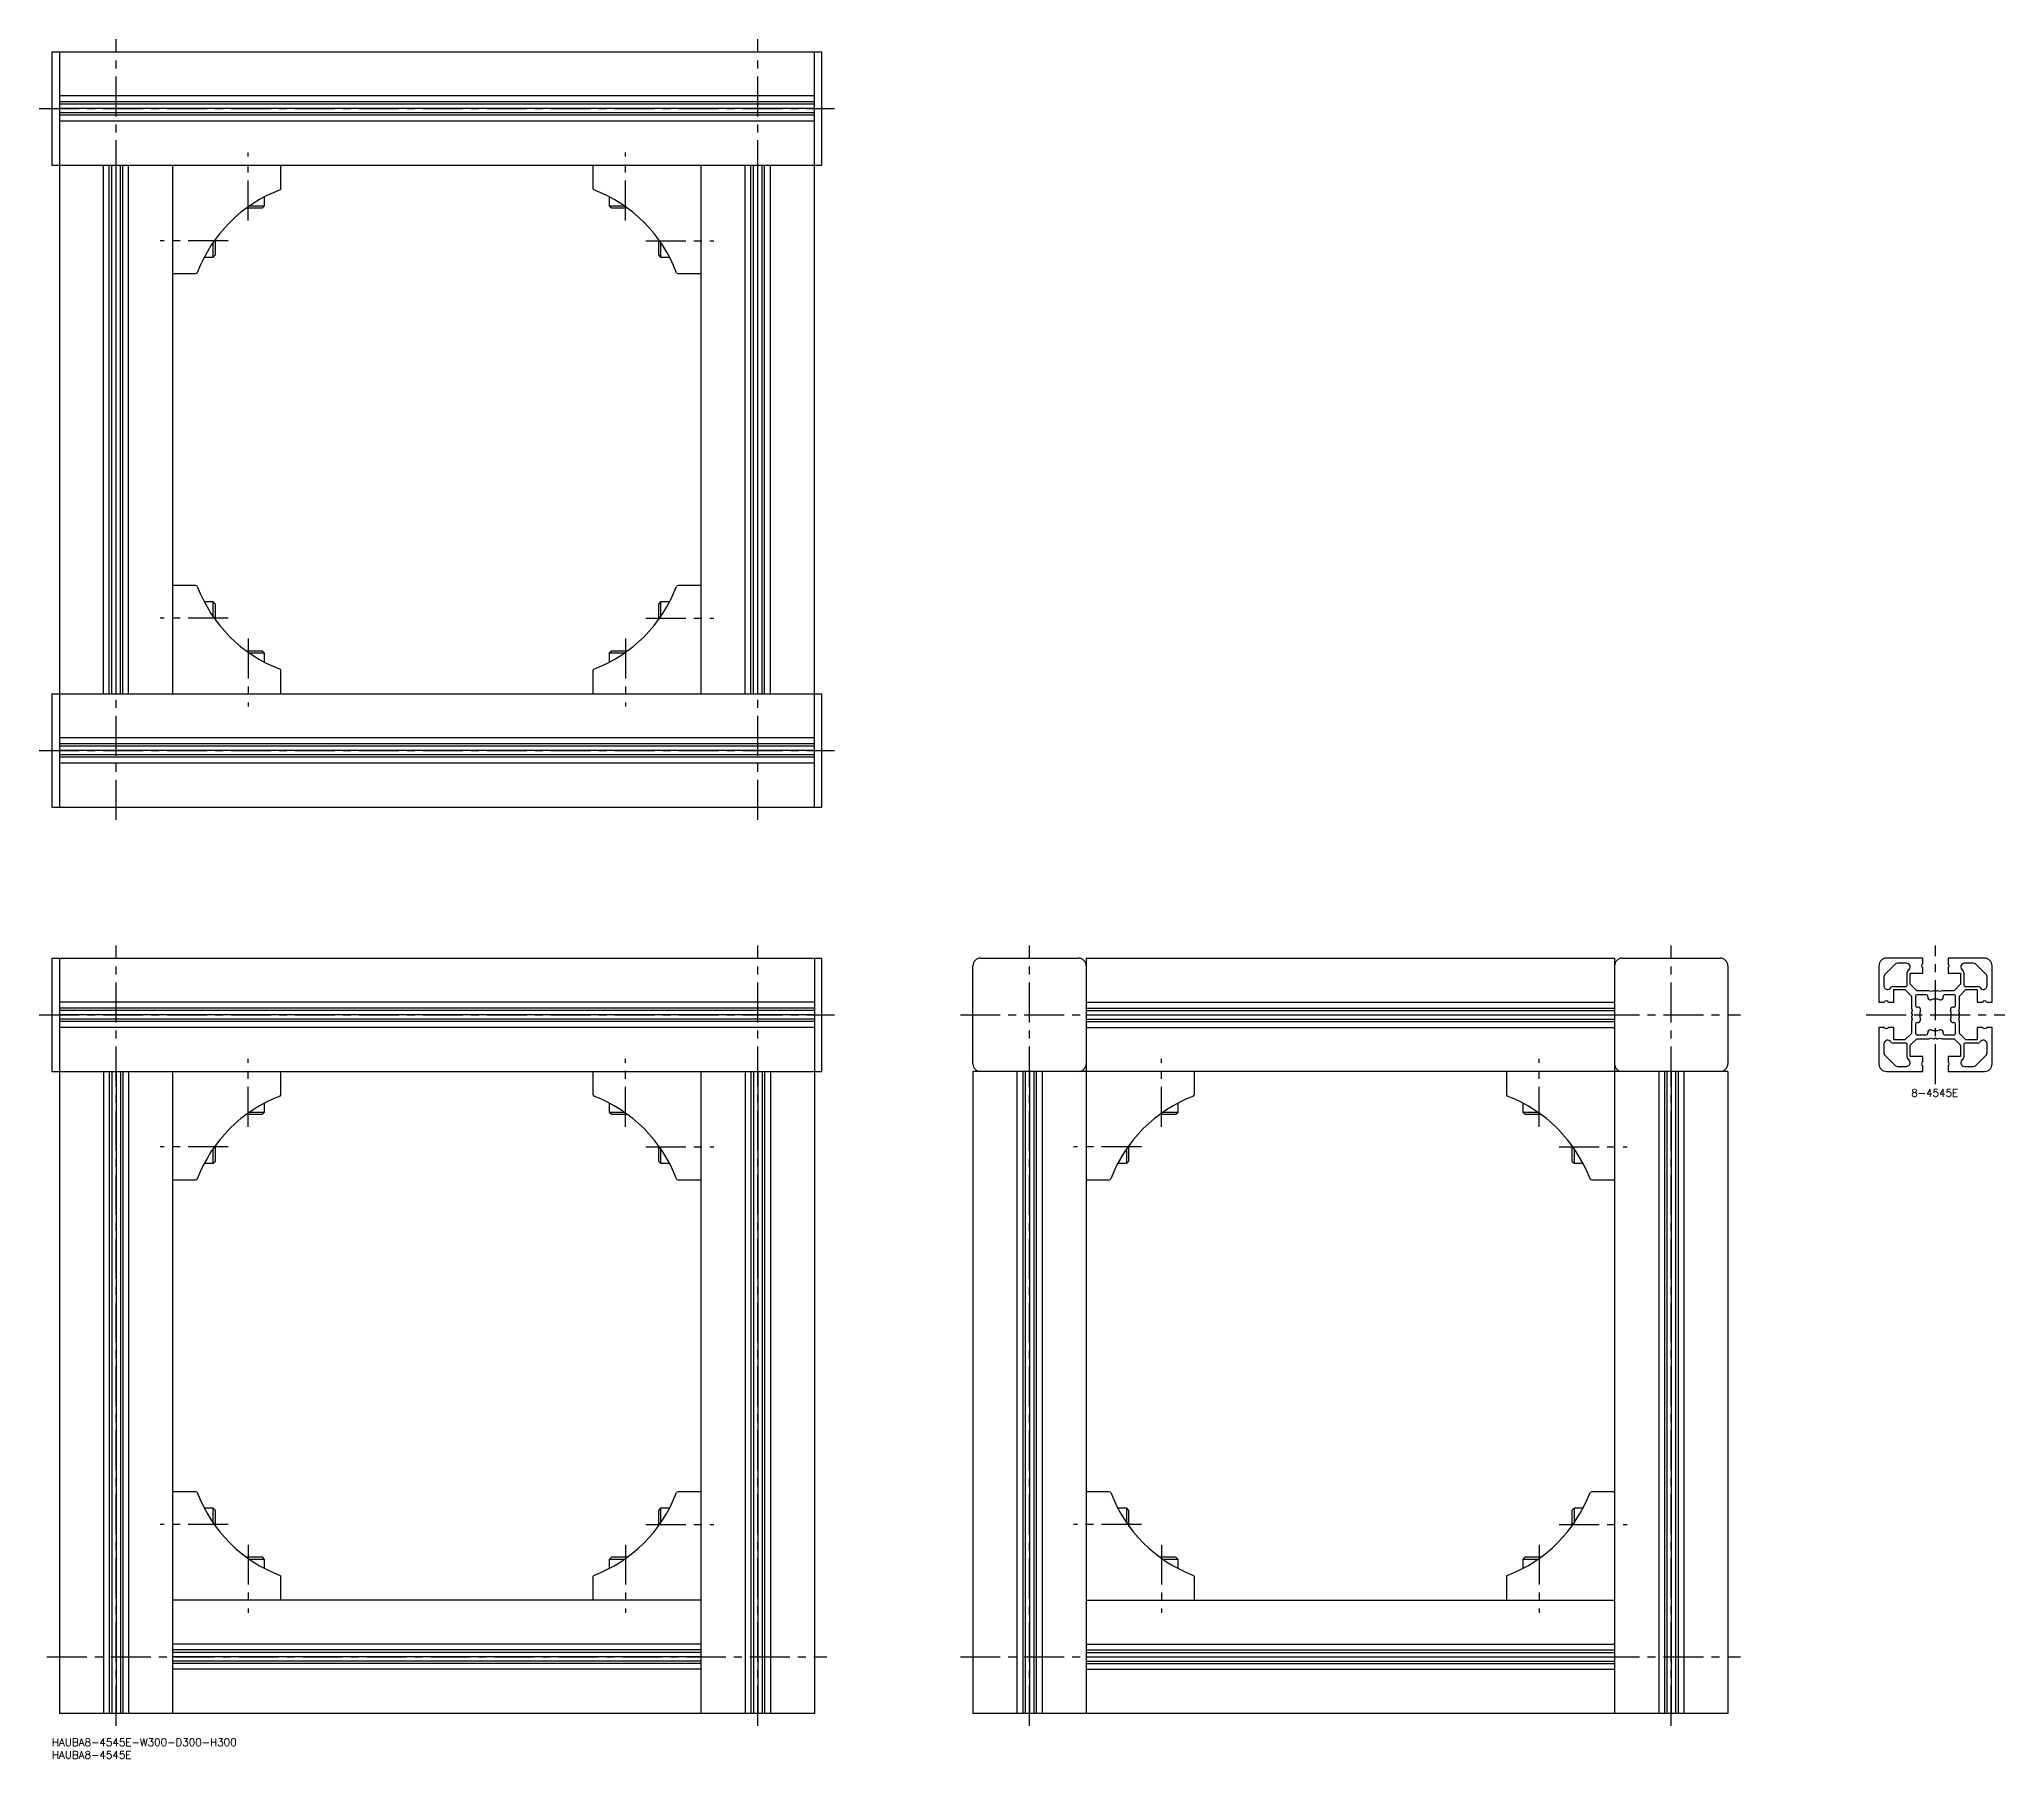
# Model space of a CAD drawing. Extents: x -5 to 776, y -8 to 675.
import ezdxf

# ---------------------------------------------------------------- set-up
doc = ezdxf.new("R2010")
doc.units = 0
doc.header["$LTSCALE"] = 0.5
doc.linetypes.add('CENTER', pattern=[50.8, 31.75, -6.35, 6.35, -6.35])
for name, color, linetype in [('MSM_CENTER', 1, 'CENTER'), ('MSM_CONTINUOUS', 7, 'CONTINUOUS'), ('MSM_PART_NUMBER', 7, 'CONTINUOUS')]:
    doc.layers.add(name, color=color, linetype=linetype)
doc.styles.get("Standard").update_dxf_attribs({"font": 'txt.shx', "height": 3, "bigfont": 'bigfont.shx'})

# ---------------------------------------------------------------- blocks, each defined once
blk = doc.blocks.new('*U8')
at = {"layer": 'MSM_PART_NUMBER'}
blk.add_text('HAUBA8-4545E-W300-D300-H300', height=3, dxfattribs=at).set_placement((0, -3))
blk = doc.blocks.new('*U9')
at = {"layer": 'MSM_PART_NUMBER'}
blk.add_text('HAUBA8-4545E', height=3, dxfattribs=at).set_placement((0, -8))
blk = doc.blocks.new('*U10')
at = {"layer": 'MSM_PART_NUMBER'}
blk.add_text('8-4545E', height=3, dxfattribs=at).set_placement((738.86, 254.97))

msp = doc.modelspace()

# ---------------------------------------------------------------- linework, layer by layer
at = {"layer": 'MSM_CENTER'}
for p, q in [((25.5, 365), (25.5, 675)), ((280.5, 365), (280.5, 675)), ((-5, 647.5), (311, 647.5)), ((78, 603), (78, 630)), ((228, 603), (228, 630)), ((70, 595), (43, 595)), ((236, 595), (263, 595)), ((70, 445), (43, 445)), ((236, 445), (263, 445)), ((78, 437), (78, 410)), ((228, 437), (228, 410)), ((-5, 392.5), (311, 392.5)), ((25.5, 5), (25.5, 315)), ((280.5, 5), (280.5, 315)), ((388.5, 5), (388.5, 315)), ((643.5, 5), (643.5, 315)), ((748.5, 260), (748.5, 315)), ((-5, 287.5), (311, 287.5)), ((361, 287.5), (671, 287.5)), ((721, 287.5), (776, 287.5)), ((78, 243), (78, 270)), ((228, 243), (228, 270)), ((441, 243), (441, 270)), ((591, 243), (591, 270)), ((70, 235), (43, 235)), ((236, 235), (263, 235)), ((433, 235), (406, 235)), ((599, 235), (626, 235)), ((70, 85), (43, 85)), ((236, 85), (263, 85)), ((433, 85), (406, 85)), ((599, 85), (626, 85)), ((78, 77), (78, 50)), ((228, 77), (228, 50)), ((441, 77), (441, 50)), ((591, 77), (591, 50)), ((-2, 32.5), (308, 32.5)), ((361, 32.5), (671, 32.5))]:
    msp.add_line(p, q, dxfattribs=at)
at = {"layer": 'MSM_CONTINUOUS'}
for p, q in [((0, 670), (306, 670)), ((0, 670), (0, 625)), ((3, 670), (3, 370)), ((303, 370), (303, 670)), ((306, 625), (306, 670)), ((303, 652.5), (3, 652.5)), ((303, 650.19), (3, 650.19)), ((303, 649.2), (3, 649.2)), ((303, 647.5), (3, 647.5)), ((303, 645.8), (3, 645.8)), ((303, 644.81), (3, 644.81)), ((303, 642.5), (3, 642.5)), ((0, 625), (306, 625)), ((20.5, 415), (20.5, 625)), ((22.81, 415), (22.81, 625)), ((23.8, 415), (23.8, 625)), ((25.5, 415), (25.5, 625)), ((27.2, 415), (27.2, 625)), ((28.19, 415), (28.19, 625)), ((30.5, 415), (30.5, 625)), ((48, 415), (48, 625)), ((91, 615.91), (91, 625)), ((215, 625), (215, 615.91)), ((258, 415), (258, 625)), ((275.5, 415), (275.5, 625)), ((277.81, 415), (277.81, 625)), ((278.8, 415), (278.8, 625)), ((280.5, 415), (280.5, 625)), ((282.2, 415), (282.2, 625)), ((283.19, 415), (283.19, 625)), ((285.5, 415), (285.5, 625)), ((84.5, 608.87), (84.5, 612.42)), ((221.5, 612.42), (221.5, 608.87)), ((77.39, 608), (83.63, 608)), ((78.61, 608.87), (84.5, 608.87)), ((83.63, 608), (84.5, 608.87)), ((221.5, 608.87), (222.37, 608)), ((221.5, 608.87), (227.39, 608.87)), ((222.37, 608), (228.61, 608)), ((64.13, 588.5), (64.13, 594.39)), ((65, 589.37), (65, 595.61)), ((241, 595.61), (241, 589.37)), ((241.87, 594.39), (241.87, 588.5)), ((60.58, 588.5), (64.13, 588.5)), ((64.13, 588.5), (65, 589.37)), ((241, 589.37), (241.87, 588.5)), ((241.87, 588.5), (245.42, 588.5)), ((48, 582), (57.09, 582)), ((248.91, 582), (258, 582)), ((57.09, 458), (48, 458)), ((258, 458), (248.91, 458)), ((64.13, 451.5), (60.58, 451.5)), ((65, 450.63), (64.13, 451.5)), ((64.13, 445.61), (64.13, 451.5)), ((65, 444.39), (65, 450.63)), ((241.87, 451.5), (241, 450.63)), ((241, 450.63), (241, 444.39)), ((245.42, 451.5), (241.87, 451.5)), ((241.87, 451.5), (241.87, 445.61)), ((83.63, 432), (77.39, 432)), ((84.5, 431.13), (78.61, 431.13)), ((84.5, 431.13), (83.63, 432)), ((84.5, 427.58), (84.5, 431.13)), ((222.37, 432), (221.5, 431.13)), ((221.5, 431.13), (221.5, 427.58)), ((227.39, 431.13), (221.5, 431.13)), ((228.61, 432), (222.37, 432)), ((91, 415), (91, 424.09)), ((215, 424.09), (215, 415)), ((0, 415), (306, 415)), ((0, 415), (0, 370)), ((306, 370), (306, 415)), ((303, 397.5), (3, 397.5)), ((303, 395.19), (3, 395.19)), ((303, 394.2), (3, 394.2)), ((303, 392.5), (3, 392.5)), ((303, 390.8), (3, 390.8)), ((303, 389.81), (3, 389.81)), ((303, 387.5), (3, 387.5)), ((0, 370), (306, 370)), ((0, 310), (306, 310)), ((0, 310), (0, 265)), ((3, 310), (3, 10)), ((303, 310), (303, 10)), ((306, 265), (306, 310)), ((366, 268), (366, 307)), ((369, 310), (408, 310)), ((411, 310), (411, 10)), ((411, 310), (621, 310)), ((621, 310), (621, 10)), ((624, 310), (663, 310)), ((666, 307), (666, 268)), ((726, 307), (726, 292.5)), ((732.64, 307.71), (728.29, 303.36)), ((743.5, 310), (729, 310)), ((736.95, 308), (733.35, 308)), ((743.5, 307.87), (743.5, 310)), ((743.5, 304), (743.5, 306.13)), ((768, 310), (753.5, 310)), ((753.5, 310), (753.5, 307.87)), ((753.5, 306.13), (753.5, 304)), ((763.65, 308), (760.05, 308)), ((768.71, 303.36), (764.36, 307.71)), ((771, 292.5), (771, 307)), ((728, 302.65), (728, 299.05)), ((731.67, 298.8), (736.7, 298.8)), ((732, 292.5), (732, 297.5)), ((732, 297.5), (736.38, 297.5)), ((736.38, 297.5), (739, 294.88)), ((737.2, 299.3), (737.2, 304.33)), ((738.5, 299.62), (738.5, 304)), ((738.5, 304), (743.5, 304)), ((741.12, 297), (738.5, 299.62)), ((745.81, 297), (741.12, 297)), ((746.8, 296.79), (745.81, 297)), ((747.74, 296.99), (746.8, 296.79)), ((748.5, 296.7), (748.1, 296.93)), ((748.9, 296.93), (748.5, 296.7)), ((750.2, 296.79), (749.26, 296.99)), ((751.19, 297), (750.2, 296.79)), ((755.88, 297), (751.19, 297)), ((753.5, 304), (758.5, 304)), ((758.5, 299.62), (755.88, 297)), ((758, 294.88), (760.62, 297.5)), ((758.5, 304), (758.5, 299.62)), ((759.8, 304.33), (759.8, 299.3)), ((760.3, 298.8), (765.33, 298.8)), ((760.62, 297.5), (765, 297.5)), ((765, 297.5), (765, 292.5)), ((769, 299.05), (769, 302.65)), ((303, 292.5), (3, 292.5)), ((303, 290.19), (3, 290.19)), ((303, 289.2), (3, 289.2)), ((411, 292.5), (621, 292.5)), ((411, 290.19), (621, 290.19)), ((411, 289.2), (621, 289.2)), ((726, 292.5), (728.13, 292.5)), ((729.87, 292.5), (732, 292.5)), ((739, 294.88), (739, 290.19)), ((739, 290.19), (739.21, 289.2)), ((739.21, 289.2), (739.01, 288.26)), ((740.6, 294.9), (740.6, 291.1)), ((744.9, 295.4), (741.1, 295.4)), ((755.9, 295.4), (752.1, 295.4)), ((756.4, 291.1), (756.4, 294.9)), ((757.79, 289.2), (758, 290.19)), ((757.99, 288.26), (757.79, 289.2)), ((758, 290.19), (758, 294.88)), ((765, 292.5), (767.13, 292.5)), ((768.87, 292.5), (771, 292.5)), ((303, 287.5), (3, 287.5)), ((303, 285.8), (3, 285.8)), ((303, 284.81), (3, 284.81)), ((303, 282.5), (3, 282.5)), ((411, 287.5), (621, 287.5)), ((411, 285.8), (621, 285.8)), ((411, 284.81), (621, 284.81)), ((411, 282.5), (621, 282.5)), ((728.13, 282.5), (726, 282.5)), ((726, 282.5), (726, 268)), ((732, 282.5), (729.87, 282.5)), ((732, 277.5), (732, 282.5)), ((739.21, 285.8), (739, 284.81)), ((739, 284.81), (739, 280.12)), ((739.01, 286.74), (739.21, 285.8)), ((739.07, 287.9), (739.3, 287.5)), ((739.3, 287.5), (739.07, 287.1)), ((740.6, 283.9), (740.6, 280.1)), ((756.4, 280.1), (756.4, 283.9)), ((757.7, 287.5), (757.93, 287.9)), ((757.93, 287.1), (757.7, 287.5)), ((757.79, 285.8), (757.99, 286.74)), ((758, 284.81), (757.79, 285.8)), ((758, 280.12), (758, 284.81)), ((767.13, 282.5), (765, 282.5)), ((765, 282.5), (765, 277.5)), ((771, 282.5), (768.87, 282.5)), ((771, 268), (771, 282.5)), ((728, 275.95), (728, 272.35)), ((736.7, 276.2), (731.67, 276.2)), ((736.38, 277.5), (732, 277.5)), ((739, 280.12), (736.38, 277.5)), ((737.2, 270.67), (737.2, 275.7)), ((738.5, 275.38), (741.12, 278)), ((738.5, 271), (738.5, 275.38)), ((741.1, 279.6), (744.9, 279.6)), ((741.12, 278), (745.81, 278)), ((745.81, 278), (746.8, 278.21)), ((746.8, 278.21), (747.74, 278.01)), ((748.1, 278.07), (748.5, 278.3)), ((748.5, 278.3), (748.9, 278.07)), ((749.26, 278.01), (750.2, 278.21)), ((750.2, 278.21), (751.19, 278)), ((751.19, 278), (755.88, 278)), ((752.1, 279.6), (755.9, 279.6)), ((755.88, 278), (758.5, 275.38)), ((760.62, 277.5), (758, 280.12)), ((758.5, 275.38), (758.5, 271)), ((759.8, 275.7), (759.8, 270.67)), ((765.33, 276.2), (760.3, 276.2)), ((765, 277.5), (760.62, 277.5)), ((769, 272.35), (769, 275.95)), ((728.29, 271.64), (732.64, 267.29)), ((733.35, 267), (736.95, 267)), ((743.5, 271), (738.5, 271)), ((743.5, 268.87), (743.5, 271)), ((743.5, 265), (743.5, 267.13)), ((758.5, 271), (753.5, 271)), ((753.5, 271), (753.5, 268.87)), ((753.5, 267.13), (753.5, 265)), ((760.05, 267), (763.65, 267)), ((764.36, 267.29), (768.71, 271.64)), ((0, 265), (306, 265)), ((20.5, 265), (20.5, 10)), ((22.81, 265), (22.81, 10)), ((23.8, 265), (23.8, 10)), ((25.5, 265), (25.5, 10)), ((27.2, 265), (27.2, 10)), ((28.19, 265), (28.19, 10)), ((30.5, 265), (30.5, 10)), ((48, 10), (48, 265)), ((91, 255.91), (91, 265)), ((215, 265), (215, 255.91)), ((258, 10), (258, 265)), ((275.5, 265), (275.5, 10)), ((277.81, 265), (277.81, 10)), ((278.8, 265), (278.8, 10)), ((280.5, 265), (280.5, 10)), ((282.2, 265), (282.2, 10)), ((283.19, 265), (283.19, 10)), ((285.5, 265), (285.5, 10)), ((666, 265), (366, 265)), ((366, 265), (366, 10)), ((383.5, 265), (383.5, 10)), ((385.81, 265), (385.81, 10)), ((386.8, 265), (386.8, 10)), ((388.5, 265), (388.5, 10)), ((390.2, 265), (390.2, 10)), ((391.19, 265), (391.19, 10)), ((393.5, 265), (393.5, 10)), ((454, 255.91), (454, 265)), ((578, 265), (578, 255.91)), ((638.5, 265), (638.5, 10)), ((640.81, 265), (640.81, 10)), ((641.8, 265), (641.8, 10)), ((643.5, 265), (643.5, 10)), ((645.2, 265), (645.2, 10)), ((646.19, 265), (646.19, 10)), ((648.5, 265), (648.5, 10)), ((666, 265), (666, 10)), ((729, 265), (743.5, 265)), ((753.5, 265), (768, 265)), ((84.5, 248.87), (84.5, 252.42)), ((221.5, 252.42), (221.5, 248.87)), ((447.5, 248.87), (447.5, 252.42)), ((584.5, 252.42), (584.5, 248.87)), ((77.39, 248), (83.63, 248)), ((78.61, 248.87), (84.5, 248.87)), ((83.63, 248), (84.5, 248.87)), ((221.5, 248.87), (222.37, 248)), ((221.5, 248.87), (227.39, 248.87)), ((222.37, 248), (228.61, 248)), ((440.39, 248), (446.63, 248)), ((441.61, 248.87), (447.5, 248.87)), ((446.63, 248), (447.5, 248.87)), ((584.5, 248.87), (585.37, 248)), ((584.5, 248.87), (590.39, 248.87)), ((585.37, 248), (591.61, 248)), ((64.13, 228.5), (64.13, 234.39)), ((65, 229.37), (65, 235.61)), ((241, 235.61), (241, 229.37)), ((241.87, 234.39), (241.87, 228.5)), ((427.13, 228.5), (427.13, 234.39)), ((428, 229.37), (428, 235.61)), ((604, 235.61), (604, 229.37)), ((604.87, 234.39), (604.87, 228.5)), ((60.58, 228.5), (64.13, 228.5)), ((64.13, 228.5), (65, 229.37)), ((241, 229.37), (241.87, 228.5)), ((241.87, 228.5), (245.42, 228.5)), ((423.58, 228.5), (427.13, 228.5)), ((427.13, 228.5), (428, 229.37)), ((604, 229.37), (604.87, 228.5)), ((604.87, 228.5), (608.42, 228.5)), ((48, 222), (57.09, 222)), ((248.91, 222), (258, 222)), ((411, 222), (420.09, 222)), ((611.91, 222), (621, 222)), ((57.09, 98), (48, 98)), ((258, 98), (248.91, 98)), ((420.09, 98), (411, 98)), ((621, 98), (611.91, 98)), ((64.13, 91.5), (60.58, 91.5)), ((65, 90.63), (64.13, 91.5)), ((64.13, 85.61), (64.13, 91.5)), ((65, 84.39), (65, 90.63)), ((241.87, 91.5), (241, 90.63)), ((241, 90.63), (241, 84.39)), ((245.42, 91.5), (241.87, 91.5)), ((241.87, 91.5), (241.87, 85.61)), ((427.13, 91.5), (423.58, 91.5)), ((428, 90.63), (427.13, 91.5)), ((427.13, 85.61), (427.13, 91.5)), ((428, 84.39), (428, 90.63)), ((604.87, 91.5), (604, 90.63)), ((604, 90.63), (604, 84.39)), ((608.42, 91.5), (604.87, 91.5)), ((604.87, 91.5), (604.87, 85.61)), ((83.63, 72), (77.39, 72)), ((84.5, 71.13), (78.61, 71.13)), ((84.5, 71.13), (83.63, 72)), ((84.5, 67.58), (84.5, 71.13)), ((222.37, 72), (221.5, 71.13)), ((221.5, 71.13), (221.5, 67.58)), ((227.39, 71.13), (221.5, 71.13)), ((228.61, 72), (222.37, 72)), ((446.63, 72), (440.39, 72)), ((447.5, 71.13), (441.61, 71.13)), ((447.5, 71.13), (446.63, 72)), ((447.5, 67.58), (447.5, 71.13)), ((585.37, 72), (584.5, 71.13)), ((584.5, 71.13), (584.5, 67.58)), ((590.39, 71.13), (584.5, 71.13)), ((591.61, 72), (585.37, 72)), ((91, 55), (91, 64.09)), ((215, 64.09), (215, 55)), ((454, 55), (454, 64.09)), ((578, 64.09), (578, 55)), ((258, 55), (48, 55)), ((411, 55), (621, 55)), ((258, 37.5), (48, 37.5)), ((258, 35.19), (48, 35.19)), ((258, 34.2), (48, 34.2)), ((258, 32.5), (48, 32.5)), ((411, 37.5), (621, 37.5)), ((411, 35.19), (621, 35.19)), ((411, 34.2), (621, 34.2)), ((411, 32.5), (621, 32.5)), ((258, 30.8), (48, 30.8)), ((258, 29.81), (48, 29.81)), ((258, 27.5), (48, 27.5)), ((411, 30.8), (621, 30.8)), ((411, 29.81), (621, 29.81)), ((411, 27.5), (621, 27.5)), ((303, 10), (3, 10)), ((666, 10), (366, 10))]:
    msp.add_line(p, q, dxfattribs=at)
for centre, radius, start, end in [((110.78, 562.22), 56.67, 110.7505, 159.2495), ((90, 615.91), 1, 315, 0), ((216, 615.91), 1, 180, 225), ((195.22, 562.22), 56.67, 20.7505, 69.2495), ((57.09, 583), 1, 270, 315), ((248.91, 583), 1, 225, 270), ((57.09, 457), 1, 45, 90), ((110.78, 477.78), 56.67, 200.7505, 249.2495), ((195.22, 477.78), 56.67, 290.7505, 339.2495), ((248.91, 457), 1, 90, 135), ((90, 424.09), 1, 0, 45), ((216, 424.09), 1, 135, 180), ((369, 307), 3, 90, 180), ((408, 307), 3, 0, 90), ((624, 307), 3, 90, 180), ((663, 307), 3, 0, 90), ((729, 307), 3, 90, 180), ((733.35, 307), 1, 90, 135), ((736.95, 306.5), 1.5, 300, 90), ((738.2, 304.33), 1, 120.00001, 180), ((744, 307), 1, 120, 240), ((753, 307), 1, 300, 60), ((760.05, 306.5), 1.5, 90, 240), ((758.8, 304.33), 1, 0, 60), ((763.65, 307), 1, 45, 90), ((768, 307), 3, 0, 90), ((729, 302.65), 1, 135, 180), ((729.5, 299.05), 1.5, 180, 330), ((731.67, 297.8), 1, 90, 150), ((736.7, 299.3), 0.5, 270, 0), ((747.85, 296.5), 0.5, 60, 102), ((749.15, 296.5), 0.5, 78, 120), ((760.3, 299.3), 0.5, 180, 270), ((765.33, 297.8), 1, 30, 90), ((767.5, 299.05), 1.5, 210, 0), ((768, 302.65), 1, 0, 45), ((729, 292), 1, 30, 150), ((741.1, 294.9), 0.5, 90, 180), ((741.2, 291.1), 0.6, 180, 282.34374), ((741.54, 289.54), 1, 343.68226, 102.34374), ((748.5, 287.5), 6.25, 163.68226, 196.31774), ((744.9, 294.8), 0.6, 347.65626, 90), ((746.46, 294.46), 1, 167.65626, 286.31774), ((748.5, 287.5), 6.25, 73.68226, 106.31774), ((750.54, 294.46), 1, 253.68226, 12.34374), ((752.1, 294.8), 0.6, 90, 192.34374), ((755.46, 289.54), 1, 77.65626, 196.31774), ((748.5, 287.5), 6.25, 343.68226, 16.31774), ((755.8, 291.1), 0.6, 257.65626, 0), ((755.9, 294.9), 0.5, 0, 90), ((768, 292), 1, 30, 150), ((729, 283), 1, 210, 330), ((739.5, 288.15), 0.5, 168, 210), ((739.5, 286.85), 0.5, 150, 192), ((741.2, 283.9), 0.6, 77.65626, 180), ((741.54, 285.46), 1, 257.65626, 16.31774), ((746.46, 280.54), 1, 73.68226, 192.34374), ((748.5, 287.5), 6.25, 253.68226, 286.31774), ((750.54, 280.54), 1, 347.65626, 106.31774), ((755.46, 285.46), 1, 163.68226, 282.34374), ((755.8, 283.9), 0.6, 0, 102.34374), ((757.5, 288.15), 0.5, 330, 12), ((757.5, 286.85), 0.5, 348, 30), ((768, 283), 1, 210, 330), ((729.5, 275.95), 1.5, 30, 180), ((731.67, 277.2), 1, 210.00001, 270), ((736.7, 275.7), 0.5, 0, 90), ((741.1, 280.1), 0.5, 180, 270), ((744.9, 280.2), 0.6, 270, 12.34374), ((747.85, 278.5), 0.5, 258, 300), ((749.15, 278.5), 0.5, 240, 282), ((752.1, 280.2), 0.6, 167.65626, 270), ((755.9, 280.1), 0.5, 270, 0), ((760.3, 275.7), 0.5, 90, 180), ((765.33, 277.2), 1, 270, 329.99999), ((767.5, 275.95), 1.5, 0, 150), ((369, 268), 3, 180, 270), ((408, 268), 3, 270, 0), ((624, 268), 3, 180, 270), ((663, 268), 3, 270, 0), ((729, 268), 3, 180, 270), ((729, 272.35), 1, 180, 225), ((733.35, 268), 1, 225, 270), ((736.95, 268.5), 1.5, 270, 60), ((738.2, 270.67), 1, 180, 239.99999), ((744, 268), 1, 120, 240), ((753, 268), 1, 300, 60), ((760.05, 268.5), 1.5, 120, 270), ((758.8, 270.67), 1, 300, 0), ((763.65, 268), 1, 270, 315), ((768, 268), 3, 270, 0), ((768, 272.35), 1, 315, 0), ((110.78, 202.22), 56.67, 110.7505, 159.2495), ((90, 255.91), 1, 315, 0), ((216, 255.91), 1, 180, 225), ((195.22, 202.22), 56.67, 20.7505, 69.2495), ((473.78, 202.22), 56.67, 110.7505, 159.2495), ((453, 255.91), 1, 315, 0), ((579, 255.91), 1, 180, 225), ((558.22, 202.22), 56.67, 20.7505, 69.2495), ((57.09, 223), 1, 270, 315), ((248.91, 223), 1, 225, 270), ((420.09, 223), 1, 270, 315), ((611.91, 223), 1, 225, 270), ((57.09, 97), 1, 45, 90), ((110.78, 117.78), 56.67, 200.7505, 249.2495), ((195.22, 117.78), 56.67, 290.7505, 339.2495), ((248.91, 97), 1, 90, 135), ((420.09, 97), 1, 45, 90), ((473.78, 117.78), 56.67, 200.7505, 249.2495), ((558.22, 117.78), 56.67, 290.7505, 339.2495), ((611.91, 97), 1, 90, 135), ((90, 64.09), 1, 0, 45), ((216, 64.09), 1, 135, 180), ((453, 64.09), 1, 0, 45), ((579, 64.09), 1, 135, 180)]:
    msp.add_arc(centre, radius, start, end, dxfattribs=at)

# ---------------------------------------------------------------- block references
for name in ['*U10', '*U8', '*U9']:
    msp.add_blockref(name, (0, 0), dxfattribs=at)

doc.saveas('drawing.dxf')
